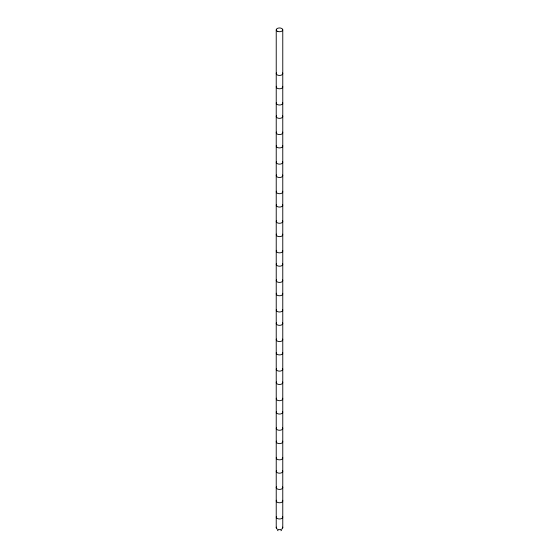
<?xml version="1.0" encoding="UTF-8"?>
<svg xmlns="http://www.w3.org/2000/svg" width="559" height="559" viewBox="0 0 559 559"><rect width="100%" height="100%" fill="white"/><g stroke="black" fill="none" stroke-linecap="round" stroke-linejoin="round"><path stroke-width="0.84" d="M281.54 530.337L280.856 530.757M276.439 486.868A3.27 1.887 0 0 0 276.523 488.314L277.089 488.811A3.27 1.887 0 0 0 280.856 489.251L281.708 488.922A3.27 1.887 0 0 0 282.602 486.931M276.439 500.221A3.27 1.887 0 0 0 276.523 501.668L277.089 502.157A3.27 1.887 0 0 0 280.856 502.597L281.708 502.275A3.27 1.887 0 0 0 282.602 500.284M278.103 530.736L277.509 530.372M282.77 29.823L282.77 527.745M276.23 29.858L276.23 527.815M282.602 72.956A3.27 1.887 0 0 1 279.444 75.444A3.27 1.887 0 0 1 276.439 72.901M282.602 220.805A3.27 1.887 0 0 1 279.444 223.293A3.27 1.887 0 0 1 276.439 220.742M282.602 204.587A3.27 1.887 0 0 1 279.444 207.075A3.27 1.887 0 0 1 276.439 204.524M282.602 279.947A3.27 1.887 0 0 1 279.444 282.435A3.27 1.887 0 0 1 276.439 279.884M282.602 263.722A3.27 1.887 0 0 1 279.444 266.21A3.27 1.887 0 0 1 276.439 263.666M282.602 161.67A3.27 1.887 0 0 1 279.444 164.157A3.27 1.887 0 0 1 276.439 161.607M282.602 145.445A3.27 1.887 0 0 1 279.444 147.932A3.27 1.887 0 0 1 276.439 145.389M282.602 191.234A3.27 1.887 0 0 1 279.444 193.721A3.27 1.887 0 0 1 276.439 191.178M282.602 175.016A3.27 1.887 0 0 1 279.444 177.503A3.27 1.887 0 0 1 276.439 174.953M282.602 250.376A3.27 1.887 0 0 1 279.444 252.864A3.27 1.887 0 0 1 276.439 250.313M282.602 234.158A3.27 1.887 0 0 1 279.444 236.646A3.27 1.887 0 0 1 276.439 234.095M282.602 102.528A3.27 1.887 0 0 1 279.444 105.015A3.27 1.887 0 0 1 276.439 102.465M282.602 86.31A3.27 1.887 0 0 1 279.444 88.797A3.27 1.887 0 0 1 276.439 86.247M282.602 132.099A3.27 1.887 0 0 1 279.444 134.586A3.27 1.887 0 0 1 276.439 132.036M282.602 115.881A3.27 1.887 0 0 1 279.444 118.368A3.27 1.887 0 0 1 276.439 115.818M282.602 309.511A3.27 1.887 0 0 1 279.444 311.999A3.27 1.887 0 0 1 276.439 309.455M282.602 293.293A3.27 1.887 0 0 1 279.444 295.781A3.27 1.887 0 0 1 276.439 293.23M282.602 339.082A3.27 1.887 0 0 1 279.444 341.57A3.27 1.887 0 0 1 276.439 339.027M282.602 322.864A3.27 1.887 0 0 1 279.444 325.352A3.27 1.887 0 0 1 276.439 322.802M282.602 368.654A3.27 1.887 0 0 1 279.444 371.141A3.27 1.887 0 0 1 276.439 368.591M282.602 352.436A3.27 1.887 0 0 1 279.444 354.923A3.27 1.887 0 0 1 276.439 352.373M282.602 470.713A3.27 1.887 0 0 1 279.444 473.2A3.27 1.887 0 0 1 276.439 470.65M282.602 457.36A3.27 1.887 0 0 1 279.444 459.847A3.27 1.887 0 0 1 276.439 457.304M282.602 441.142A3.27 1.887 0 0 1 279.444 443.629A3.27 1.887 0 0 1 276.439 441.079M282.602 398.225A3.27 1.887 0 0 1 279.444 400.712A3.27 1.887 0 0 1 276.439 398.162M282.602 382A3.27 1.887 0 0 1 279.444 384.487A3.27 1.887 0 0 1 276.439 381.944M282.602 427.789A3.27 1.887 0 0 1 279.444 430.276A3.27 1.887 0 0 1 276.439 427.733M282.602 411.571A3.27 1.887 0 0 1 279.444 414.058A3.27 1.887 0 0 1 276.439 411.515M282.588 516.481A3.27 1.887 0 0 1 279.465 518.99A3.27 1.887 0 0 1 276.439 516.439M282.568 527.123A3.27 1.887 0 0 1 279.514 529.666A3.27 1.887 0 0 1 276.425 527.137M277.746 31.43A3.27 1.887 0 0 0 282.77 29.92A3.27 1.887 0 0 0 277.991 28.167A3.27 1.887 0 0 0 277.746 31.43"/></g></svg>
